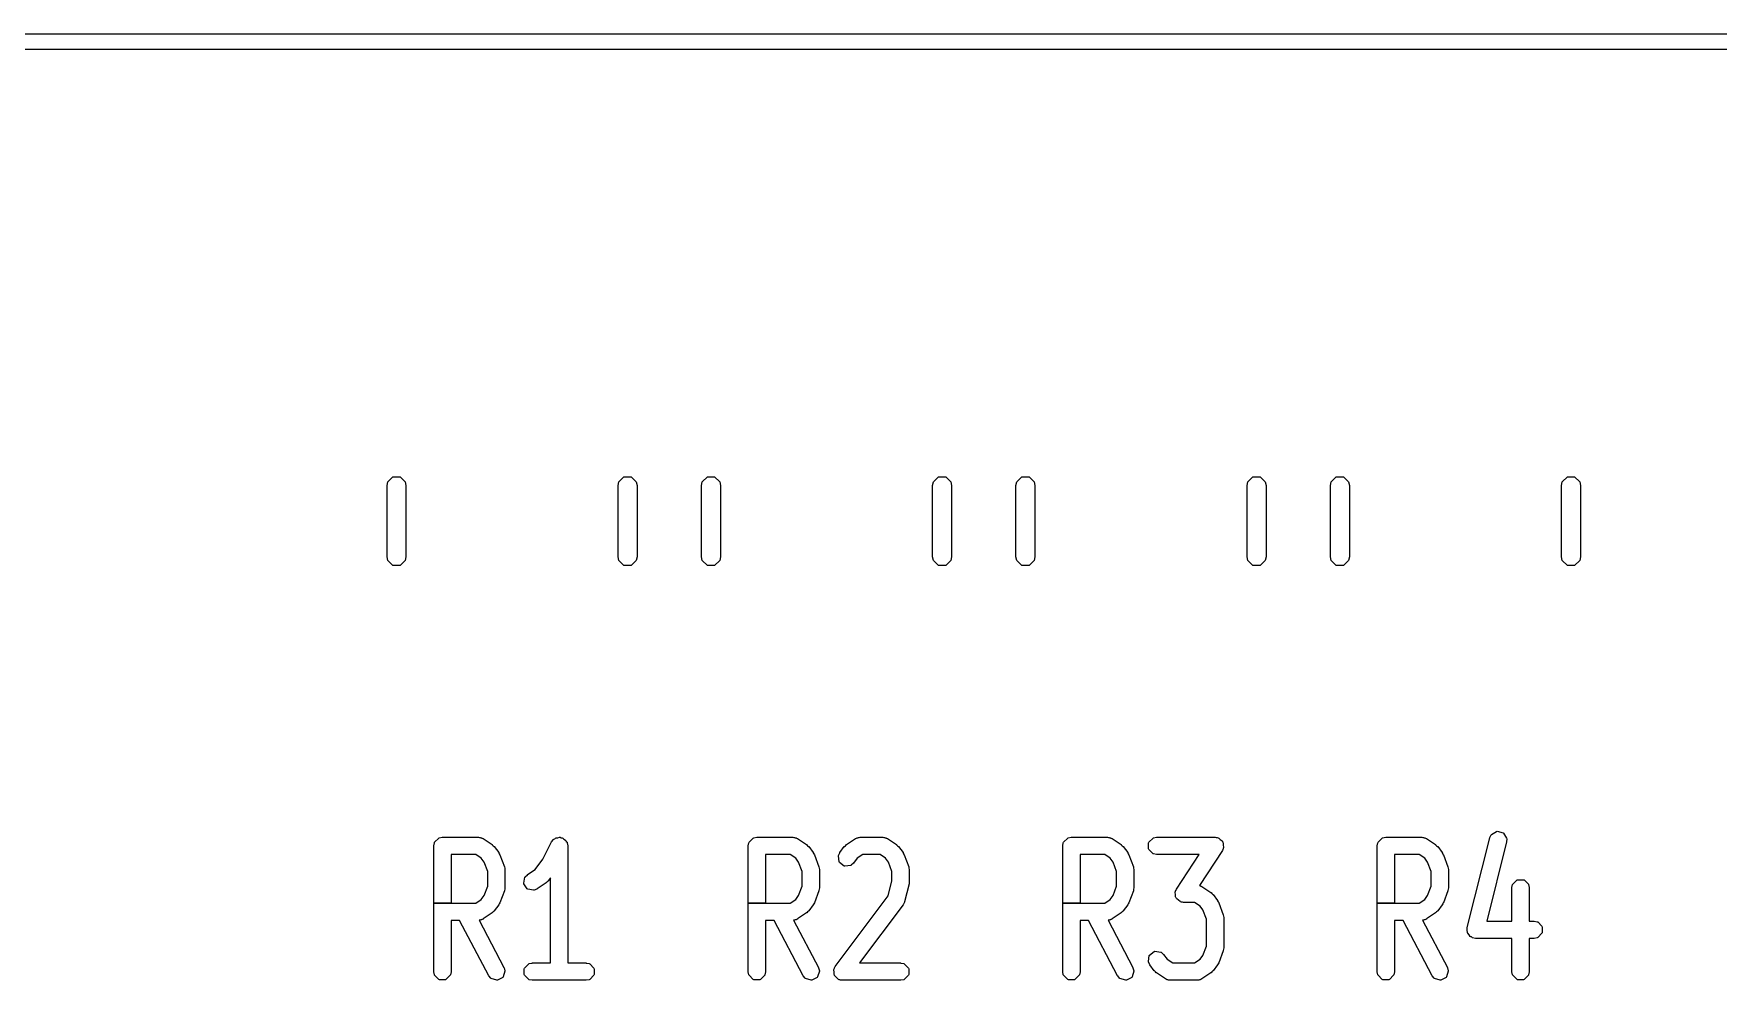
# Model space of a CAD drawing. Header units: inches. Extents: x 0 to 2.68, y 0 to 2.67.
# Drawn here: x 1.0515 to 1.4733, y 2.4343 to 2.6713 of the extents above; entities that cross this region are included whole.
import ezdxf

# ---------------------------------------------------------------- set-up
doc = ezdxf.new("R2010")
doc.units = ezdxf.units.IN
doc.header["$MEASUREMENT"] = 0
doc.layers.add('Edge.Cuts', color=254, linetype='CONTINUOUS', true_color=0xd0d2cd)

msp = doc.modelspace()

# ---------------------------------------------------------------- linework, layer by layer
at = {"layer": 'Edge.Cuts', "linetype": 'CONTINUOUS'}
for p, q in [((0, 2.67126), (2.67717, 2.67126)), ((2.6752, 2.66732), (0.00197, 2.66732)), ((1.14014, 2.55906), (1.14142, 2.56033)), ((1.14142, 2.56033), (1.14323, 2.56033)), ((1.14323, 2.56033), (1.14451, 2.55906)), ((1.19801, 2.55906), (1.19929, 2.56033)), ((1.19929, 2.56033), (1.2011, 2.56033)), ((1.2011, 2.56033), (1.20238, 2.55906)), ((1.21888, 2.55906), (1.22016, 2.56033)), ((1.22016, 2.56033), (1.22197, 2.56033)), ((1.22197, 2.56033), (1.22325, 2.55906)), ((1.27675, 2.55906), (1.27803, 2.56033)), ((1.27803, 2.56033), (1.27984, 2.56033)), ((1.27984, 2.56033), (1.28112, 2.55906)), ((1.29762, 2.55906), (1.2989, 2.56033)), ((1.2989, 2.56033), (1.30071, 2.56033)), ((1.30071, 2.56033), (1.30199, 2.55906)), ((1.35549, 2.55906), (1.35677, 2.56033)), ((1.35677, 2.56033), (1.35858, 2.56033)), ((1.35858, 2.56033), (1.35986, 2.55906)), ((1.37636, 2.55906), (1.37764, 2.56033)), ((1.37764, 2.56033), (1.37945, 2.56033)), ((1.37945, 2.56033), (1.38073, 2.55906)), ((1.43423, 2.55906), (1.43551, 2.56033)), ((1.43551, 2.56033), (1.43732, 2.56033)), ((1.43732, 2.56033), (1.4386, 2.55906)), ((1.13996, 2.55815), (1.14014, 2.55906)), ((1.13996, 2.54027), (1.13996, 2.55815)), ((1.14451, 2.55906), (1.14469, 2.55815)), ((1.14469, 2.55815), (1.14469, 2.54027)), ((1.19783, 2.55815), (1.19801, 2.55906)), ((1.19783, 2.54027), (1.19783, 2.55815)), ((1.20238, 2.55906), (1.20256, 2.55815)), ((1.20256, 2.55815), (1.20256, 2.54027)), ((1.2187, 2.55815), (1.21888, 2.55906)), ((1.2187, 2.54027), (1.2187, 2.55815)), ((1.22325, 2.55906), (1.22343, 2.55815)), ((1.22343, 2.55815), (1.22343, 2.54027)), ((1.27657, 2.55815), (1.27675, 2.55906)), ((1.27657, 2.54027), (1.27657, 2.55815)), ((1.28112, 2.55906), (1.2813, 2.55815)), ((1.2813, 2.55815), (1.2813, 2.54027)), ((1.29744, 2.55815), (1.29762, 2.55906)), ((1.29744, 2.54027), (1.29744, 2.55815)), ((1.30199, 2.55906), (1.30217, 2.55815)), ((1.30217, 2.55815), (1.30217, 2.54027)), ((1.35531, 2.55815), (1.35549, 2.55906)), ((1.35531, 2.54027), (1.35531, 2.55815)), ((1.35986, 2.55906), (1.36004, 2.55815)), ((1.36004, 2.55815), (1.36004, 2.54027)), ((1.37618, 2.55815), (1.37636, 2.55906)), ((1.37618, 2.54027), (1.37618, 2.55815)), ((1.38073, 2.55906), (1.38091, 2.55815)), ((1.38091, 2.55815), (1.38091, 2.54027)), ((1.43406, 2.55815), (1.43423, 2.55906)), ((1.43406, 2.54027), (1.43406, 2.55815)), ((1.4386, 2.55906), (1.43878, 2.55815)), ((1.43878, 2.55815), (1.43878, 2.54027)), ((1.14014, 2.53937), (1.13996, 2.54027)), ((1.14142, 2.53809), (1.14014, 2.53937)), ((1.14451, 2.53937), (1.14323, 2.53809)), ((1.14469, 2.54027), (1.14451, 2.53937)), ((1.19801, 2.53937), (1.19783, 2.54027)), ((1.19929, 2.53809), (1.19801, 2.53937)), ((1.20238, 2.53937), (1.2011, 2.53809)), ((1.20256, 2.54027), (1.20238, 2.53937)), ((1.21888, 2.53937), (1.2187, 2.54027)), ((1.22016, 2.53809), (1.21888, 2.53937)), ((1.22325, 2.53937), (1.22197, 2.53809)), ((1.22343, 2.54027), (1.22325, 2.53937)), ((1.27675, 2.53937), (1.27657, 2.54027)), ((1.27803, 2.53809), (1.27675, 2.53937)), ((1.28112, 2.53937), (1.27984, 2.53809)), ((1.2813, 2.54027), (1.28112, 2.53937)), ((1.29762, 2.53937), (1.29744, 2.54027)), ((1.2989, 2.53809), (1.29762, 2.53937)), ((1.30199, 2.53937), (1.30071, 2.53809)), ((1.30217, 2.54027), (1.30199, 2.53937)), ((1.35549, 2.53937), (1.35531, 2.54027)), ((1.35677, 2.53809), (1.35549, 2.53937)), ((1.35986, 2.53937), (1.35858, 2.53809)), ((1.36004, 2.54027), (1.35986, 2.53937)), ((1.37636, 2.53937), (1.37618, 2.54027)), ((1.37764, 2.53809), (1.37636, 2.53937)), ((1.38073, 2.53937), (1.37945, 2.53809)), ((1.38091, 2.54027), (1.38073, 2.53937)), ((1.43423, 2.53937), (1.43406, 2.54027)), ((1.43551, 2.53809), (1.43423, 2.53937)), ((1.4386, 2.53937), (1.43732, 2.53809)), ((1.43878, 2.54027), (1.4386, 2.53937)), ((1.14323, 2.53809), (1.14142, 2.53809)), ((1.2011, 2.53809), (1.19929, 2.53809)), ((1.22197, 2.53809), (1.22016, 2.53809)), ((1.27984, 2.53809), (1.27803, 2.53809)), ((1.30071, 2.53809), (1.2989, 2.53809)), ((1.35858, 2.53809), (1.35677, 2.53809)), ((1.37945, 2.53809), (1.37764, 2.53809)), ((1.43732, 2.53809), (1.43551, 2.53809)), ((1.15166, 2.46796), (1.15181, 2.46871)), ((1.15166, 2.46792), (1.15166, 2.46796)), ((1.15166, 2.45358), (1.15166, 2.46792)), ((1.15181, 2.46871), (1.15187, 2.46881)), ((1.15187, 2.46881), (1.15293, 2.46988)), ((1.15293, 2.46988), (1.15303, 2.46993)), ((1.15303, 2.46993), (1.15379, 2.47008)), ((1.15379, 2.47008), (1.15382, 2.47008)), ((1.15382, 2.47008), (1.16282, 2.47008)), ((1.16282, 2.47008), (1.16286, 2.47008)), ((1.16286, 2.47008), (1.16311, 2.47003)), ((1.16311, 2.47003), (1.16317, 2.47004)), ((1.16317, 2.47004), (1.16328, 2.47003)), ((1.16328, 2.47003), (1.16344, 2.46996)), ((1.16344, 2.46996), (1.16362, 2.46993)), ((1.16362, 2.46993), (1.16372, 2.46988)), ((1.16372, 2.46988), (1.16376, 2.46983)), ((1.16376, 2.46983), (1.16399, 2.46974)), ((1.16399, 2.46974), (1.16402, 2.46972)), ((1.16402, 2.46972), (1.16627, 2.46822)), ((1.16627, 2.46822), (1.1663, 2.46819)), ((1.1663, 2.46819), (1.16654, 2.46796)), ((1.16654, 2.46796), (1.16678, 2.46775)), ((1.16678, 2.46775), (1.16681, 2.46772)), ((1.16681, 2.46772), (1.16793, 2.46622)), ((1.17897, 2.46456), (1.18113, 2.46889)), ((1.18113, 2.46889), (1.18115, 2.46892)), ((1.18115, 2.46892), (1.18163, 2.46953)), ((1.18163, 2.46953), (1.18172, 2.46959)), ((1.18172, 2.46959), (1.18198, 2.46968)), ((1.18198, 2.46968), (1.18218, 2.46988)), ((1.18218, 2.46988), (1.18232, 2.46993)), ((1.18232, 2.46993), (1.18274, 2.46993)), ((1.18274, 2.46993), (1.18315, 2.47007)), ((1.18315, 2.47007), (1.1833, 2.47006)), ((1.1833, 2.47006), (1.18355, 2.46993)), ((1.18355, 2.46993), (1.18382, 2.46993)), ((1.18382, 2.46993), (1.18396, 2.46988)), ((1.18396, 2.46988), (1.18426, 2.46957)), ((1.18426, 2.46957), (1.18465, 2.46938)), ((1.18465, 2.46938), (1.18474, 2.46927)), ((1.18474, 2.46927), (1.18483, 2.46901)), ((1.18483, 2.46901), (1.18503, 2.46881)), ((1.18503, 2.46881), (1.18508, 2.46871)), ((1.18508, 2.46871), (1.18523, 2.46796)), ((1.18523, 2.46796), (1.18524, 2.46792)), ((1.18524, 2.46792), (1.18524, 2.43859)), ((1.2304, 2.46796), (1.23055, 2.46871)), ((1.2304, 2.46792), (1.2304, 2.46796)), ((1.2304, 2.45358), (1.2304, 2.46792)), ((1.23055, 2.46871), (1.23061, 2.46881)), ((1.23061, 2.46881), (1.23167, 2.46988)), ((1.23167, 2.46988), (1.23177, 2.46993)), ((1.23177, 2.46993), (1.23253, 2.47008)), ((1.23253, 2.47008), (1.23256, 2.47008)), ((1.23256, 2.47008), (1.24156, 2.47008)), ((1.24156, 2.47008), (1.2416, 2.47008)), ((1.2416, 2.47008), (1.24185, 2.47003)), ((1.24185, 2.47003), (1.24191, 2.47004)), ((1.24191, 2.47004), (1.24202, 2.47003)), ((1.24202, 2.47003), (1.24218, 2.46996)), ((1.24218, 2.46996), (1.24236, 2.46993)), ((1.24236, 2.46993), (1.24246, 2.46988)), ((1.24246, 2.46988), (1.2425, 2.46983)), ((1.2425, 2.46983), (1.24273, 2.46974)), ((1.24273, 2.46974), (1.24276, 2.46972)), ((1.24276, 2.46972), (1.24501, 2.46822)), ((1.24501, 2.46822), (1.24504, 2.46819)), ((1.24504, 2.46819), (1.24528, 2.46796)), ((1.24528, 2.46796), (1.24552, 2.46775)), ((1.24552, 2.46775), (1.24555, 2.46772)), ((1.24555, 2.46772), (1.24667, 2.46622)), ((1.25333, 2.46622), (1.25445, 2.46772)), ((1.25445, 2.46772), (1.25448, 2.46775)), ((1.25448, 2.46775), (1.25472, 2.46796)), ((1.25472, 2.46796), (1.25496, 2.46819)), ((1.25496, 2.46819), (1.25499, 2.46822)), ((1.25499, 2.46822), (1.25724, 2.46972)), ((1.25724, 2.46972), (1.25727, 2.46974)), ((1.25727, 2.46974), (1.2575, 2.46983)), ((1.2575, 2.46983), (1.25754, 2.46988)), ((1.25754, 2.46988), (1.25764, 2.46993)), ((1.25764, 2.46993), (1.25782, 2.46996)), ((1.25782, 2.46996), (1.25798, 2.47003)), ((1.25798, 2.47003), (1.25809, 2.47004)), ((1.25809, 2.47004), (1.25815, 2.47003)), ((1.25815, 2.47003), (1.2584, 2.47008)), ((1.2584, 2.47008), (1.25844, 2.47008)), ((1.25844, 2.47008), (1.26406, 2.47008)), ((1.26406, 2.47008), (1.2641, 2.47008)), ((1.2641, 2.47008), (1.26435, 2.47003)), ((1.26435, 2.47003), (1.2644, 2.47004)), ((1.2644, 2.47004), (1.26452, 2.47003)), ((1.26452, 2.47003), (1.26468, 2.46996)), ((1.26468, 2.46996), (1.26485, 2.46993)), ((1.26485, 2.46993), (1.26495, 2.46988)), ((1.26495, 2.46988), (1.265, 2.46983)), ((1.265, 2.46983), (1.26523, 2.46974)), ((1.26523, 2.46974), (1.26526, 2.46972)), ((1.26526, 2.46972), (1.26751, 2.46822)), ((1.26751, 2.46822), (1.26754, 2.46819)), ((1.26754, 2.46819), (1.26777, 2.46796)), ((1.26777, 2.46796), (1.26802, 2.46775)), ((1.26802, 2.46775), (1.26804, 2.46772)), ((1.26804, 2.46772), (1.26917, 2.46622)), ((1.30914, 2.46796), (1.30929, 2.46871)), ((1.30914, 2.46792), (1.30914, 2.46796)), ((1.30914, 2.45358), (1.30914, 2.46792)), ((1.30929, 2.46871), (1.30935, 2.46881)), ((1.30935, 2.46881), (1.31041, 2.46988)), ((1.31041, 2.46988), (1.31051, 2.46993)), ((1.31051, 2.46993), (1.31127, 2.47008)), ((1.31127, 2.47008), (1.3113, 2.47008)), ((1.3113, 2.47008), (1.3203, 2.47008)), ((1.3203, 2.47008), (1.32034, 2.47008)), ((1.32034, 2.47008), (1.32059, 2.47003)), ((1.32059, 2.47003), (1.32065, 2.47004)), ((1.32065, 2.47004), (1.32076, 2.47003)), ((1.32076, 2.47003), (1.32092, 2.46996)), ((1.32092, 2.46996), (1.3211, 2.46993)), ((1.3211, 2.46993), (1.3212, 2.46988)), ((1.3212, 2.46988), (1.32124, 2.46983)), ((1.32124, 2.46983), (1.32147, 2.46974)), ((1.32147, 2.46974), (1.3215, 2.46972)), ((1.3215, 2.46972), (1.32375, 2.46822)), ((1.32375, 2.46822), (1.32378, 2.46819)), ((1.32378, 2.46819), (1.32402, 2.46796)), ((1.32402, 2.46796), (1.32426, 2.46775)), ((1.32426, 2.46775), (1.32429, 2.46772)), ((1.32429, 2.46772), (1.32541, 2.46622)), ((1.33066, 2.46867), (1.33072, 2.46881)), ((1.33066, 2.46716), (1.33066, 2.46867)), ((1.33072, 2.46881), (1.33178, 2.46988)), ((1.33178, 2.46988), (1.33189, 2.46993)), ((1.33189, 2.46993), (1.33264, 2.47008)), ((1.33264, 2.47008), (1.33268, 2.47008)), ((1.33268, 2.47008), (1.3473, 2.47008)), ((1.3473, 2.47008), (1.34734, 2.47008)), ((1.34734, 2.47008), (1.34757, 2.47003)), ((1.34757, 2.47003), (1.34763, 2.47004)), ((1.34763, 2.47004), (1.34778, 2.47002)), ((1.34778, 2.47002), (1.34783, 2.46998)), ((1.34783, 2.46998), (1.34809, 2.46993)), ((1.34809, 2.46993), (1.34819, 2.46988)), ((1.34819, 2.46988), (1.34858, 2.46949)), ((1.34858, 2.46949), (1.34904, 2.46919)), ((1.34904, 2.46919), (1.34912, 2.46906)), ((1.34912, 2.46906), (1.34915, 2.46892)), ((1.34915, 2.46892), (1.34926, 2.46881)), ((1.34926, 2.46881), (1.34932, 2.46867)), ((1.34932, 2.46867), (1.34932, 2.46812)), ((1.34932, 2.46812), (1.34943, 2.46759)), ((1.34943, 2.46759), (1.34942, 2.46748)), ((1.38788, 2.46796), (1.38803, 2.46871)), ((1.38788, 2.46792), (1.38788, 2.46796)), ((1.38788, 2.45358), (1.38788, 2.46792)), ((1.38803, 2.46871), (1.38809, 2.46881)), ((1.38809, 2.46881), (1.38915, 2.46988)), ((1.38915, 2.46988), (1.38925, 2.46993)), ((1.38925, 2.46993), (1.39001, 2.47008)), ((1.39001, 2.47008), (1.39004, 2.47008)), ((1.39004, 2.47008), (1.39904, 2.47008)), ((1.39904, 2.47008), (1.39908, 2.47008)), ((1.39908, 2.47008), (1.39933, 2.47003)), ((1.39933, 2.47003), (1.39939, 2.47004)), ((1.39939, 2.47004), (1.3995, 2.47003)), ((1.3995, 2.47003), (1.39966, 2.46996)), ((1.39966, 2.46996), (1.39984, 2.46993)), ((1.39984, 2.46993), (1.39994, 2.46988)), ((1.39994, 2.46988), (1.39998, 2.46983)), ((1.39998, 2.46983), (1.40021, 2.46974)), ((1.40021, 2.46974), (1.40024, 2.46972)), ((1.40024, 2.46972), (1.40249, 2.46822)), ((1.40249, 2.46822), (1.40252, 2.46819)), ((1.40252, 2.46819), (1.40276, 2.46796)), ((1.40276, 2.46796), (1.403, 2.46775)), ((1.403, 2.46775), (1.40303, 2.46772)), ((1.40303, 2.46772), (1.40415, 2.46622)), ((1.41044, 2.44745), (1.41607, 2.46994)), ((1.42027, 2.46889), (1.41532, 2.44909)), ((1.41607, 2.46994), (1.41608, 2.46998)), ((1.41608, 2.46998), (1.41641, 2.47067)), ((1.41641, 2.47067), (1.41648, 2.47076)), ((1.41648, 2.47076), (1.41778, 2.47153)), ((1.41778, 2.47153), (1.41792, 2.47156)), ((1.41792, 2.47156), (1.41939, 2.47119)), ((1.41939, 2.47119), (1.41951, 2.4711)), ((1.41951, 2.4711), (1.41951, 2.4711)), ((1.41951, 2.4711), (1.42028, 2.46981)), ((1.42031, 2.4697), (1.42027, 2.46893)), ((1.42027, 2.46893), (1.42027, 2.46889)), ((1.42028, 2.46981), (1.42031, 2.4697)), ((1.16217, 2.46575), (1.15599, 2.46575)), ((1.15599, 2.46575), (1.15599, 2.45358)), ((1.16356, 2.46482), (1.16217, 2.46575)), ((1.16428, 2.46387), (1.16356, 2.46482)), ((1.16516, 2.46153), (1.16428, 2.46387)), ((1.16793, 2.46622), (1.16795, 2.46618)), ((1.16795, 2.46618), (1.16807, 2.46594)), ((1.16807, 2.46594), (1.16821, 2.46571)), ((1.16821, 2.46571), (1.16823, 2.46568)), ((1.16823, 2.46568), (1.16935, 2.46268)), ((1.17706, 2.46201), (1.17897, 2.46456)), ((1.24091, 2.46575), (1.23473, 2.46575)), ((1.23473, 2.46575), (1.23473, 2.45358)), ((1.2423, 2.46482), (1.24091, 2.46575)), ((1.24302, 2.46387), (1.2423, 2.46482)), ((1.2439, 2.46153), (1.24302, 2.46387)), ((1.24667, 2.46622), (1.24669, 2.46618)), ((1.24669, 2.46618), (1.24681, 2.46594)), ((1.24681, 2.46594), (1.24695, 2.46571)), ((1.24695, 2.46571), (1.24697, 2.46568)), ((1.24697, 2.46568), (1.24809, 2.46268)), ((1.25296, 2.46538), (1.25298, 2.46549)), ((1.25317, 2.46389), (1.25296, 2.46538)), ((1.25298, 2.46549), (1.25331, 2.46618)), ((1.25325, 2.46376), (1.25317, 2.46389)), ((1.25446, 2.46285), (1.25325, 2.46376)), ((1.25331, 2.46618), (1.25333, 2.46622)), ((1.25677, 2.46359), (1.2562, 2.46308)), ((1.25679, 2.46362), (1.25677, 2.46359)), ((1.2577, 2.46482), (1.25679, 2.46362)), ((1.25909, 2.46575), (1.2577, 2.46482)), ((1.26341, 2.46575), (1.25909, 2.46575)), ((1.2648, 2.46482), (1.26341, 2.46575)), ((1.26552, 2.46387), (1.2648, 2.46482)), ((1.26639, 2.46153), (1.26552, 2.46387)), ((1.26917, 2.46622), (1.26919, 2.46618)), ((1.26919, 2.46618), (1.2693, 2.46594)), ((1.2693, 2.46594), (1.26945, 2.46571)), ((1.26945, 2.46571), (1.26946, 2.46568)), ((1.26946, 2.46568), (1.27059, 2.46268)), ((1.31965, 2.46575), (1.31347, 2.46575)), ((1.31347, 2.46575), (1.31347, 2.45358)), ((1.32104, 2.46482), (1.31965, 2.46575)), ((1.32176, 2.46387), (1.32104, 2.46482)), ((1.32264, 2.46153), (1.32176, 2.46387)), ((1.32541, 2.46622), (1.32543, 2.46618)), ((1.32543, 2.46618), (1.32555, 2.46594)), ((1.32555, 2.46594), (1.32569, 2.46571)), ((1.32569, 2.46571), (1.32571, 2.46568)), ((1.32571, 2.46568), (1.32683, 2.46268)), ((1.33072, 2.46702), (1.33066, 2.46716)), ((1.33178, 2.46596), (1.33072, 2.46702)), ((1.33189, 2.46591), (1.33178, 2.46596)), ((1.33264, 2.46576), (1.33189, 2.46591)), ((1.33268, 2.46575), (1.33264, 2.46576)), ((1.34329, 2.46575), (1.33268, 2.46575)), ((1.33762, 2.45711), (1.34329, 2.46575)), ((1.34911, 2.46673), (1.34337, 2.45798)), ((1.34913, 2.46676), (1.34911, 2.46673)), ((1.34922, 2.46698), (1.34913, 2.46676)), ((1.34926, 2.46702), (1.34922, 2.46698)), ((1.34932, 2.46716), (1.34926, 2.46702)), ((1.34926, 2.46702), (1.34926, 2.46702)), ((1.34942, 2.46748), (1.34932, 2.46723)), ((1.34932, 2.46723), (1.34932, 2.46716)), ((1.39839, 2.46575), (1.39221, 2.46575)), ((1.39221, 2.46575), (1.39221, 2.45358)), ((1.39978, 2.46482), (1.39839, 2.46575)), ((1.4005, 2.46387), (1.39978, 2.46482)), ((1.40138, 2.46153), (1.4005, 2.46387)), ((1.40415, 2.46622), (1.40417, 2.46618)), ((1.40417, 2.46618), (1.40429, 2.46594)), ((1.40429, 2.46594), (1.40443, 2.46571)), ((1.40443, 2.46571), (1.40445, 2.46568)), ((1.40445, 2.46568), (1.40557, 2.46268)), ((1.16516, 2.45781), (1.16516, 2.46153)), ((1.16935, 2.46268), (1.16936, 2.46264)), ((1.16936, 2.46264), (1.16942, 2.4623)), ((1.16942, 2.4623), (1.16948, 2.46196)), ((1.16948, 2.46196), (1.16949, 2.46192)), ((1.16949, 2.46192), (1.16949, 2.45742)), ((1.1742, 2.45858), (1.17449, 2.46005)), ((1.17449, 2.46005), (1.17455, 2.46015)), ((1.17455, 2.46015), (1.17509, 2.4607)), ((1.17509, 2.4607), (1.17512, 2.46072)), ((1.17512, 2.46072), (1.17706, 2.46201)), ((1.18028, 2.45909), (1.18003, 2.45887)), ((1.1803, 2.45912), (1.18028, 2.45909)), ((1.18091, 2.45992), (1.1803, 2.45912)), ((1.18091, 2.43859), (1.18091, 2.45992)), ((1.2439, 2.45781), (1.2439, 2.46153)), ((1.24809, 2.46268), (1.2481, 2.46264)), ((1.2481, 2.46264), (1.24816, 2.4623)), ((1.24816, 2.4623), (1.24822, 2.46196)), ((1.24822, 2.46196), (1.24823, 2.46192)), ((1.24823, 2.46192), (1.24823, 2.45742)), ((1.2546, 2.46282), (1.25446, 2.46285)), ((1.25609, 2.46303), (1.2546, 2.46282)), ((1.2562, 2.46308), (1.25609, 2.46303)), ((1.26544, 2.45537), (1.26639, 2.45919)), ((1.26639, 2.45919), (1.26639, 2.46153)), ((1.27059, 2.46268), (1.2706, 2.46264)), ((1.2706, 2.46264), (1.27065, 2.4623)), ((1.27065, 2.4623), (1.27072, 2.46196)), ((1.27072, 2.46196), (1.27073, 2.46192)), ((1.27073, 2.46192), (1.27073, 2.45892)), ((1.32264, 2.45781), (1.32264, 2.46153)), ((1.32683, 2.46268), (1.32684, 2.46264)), ((1.32684, 2.46264), (1.3269, 2.4623)), ((1.3269, 2.4623), (1.32696, 2.46196)), ((1.32696, 2.46196), (1.32697, 2.46192)), ((1.32697, 2.46192), (1.32697, 2.45742)), ((1.40138, 2.45781), (1.40138, 2.46153)), ((1.40557, 2.46268), (1.40558, 2.46264)), ((1.40558, 2.46264), (1.40564, 2.4623)), ((1.40564, 2.4623), (1.4057, 2.46196)), ((1.4057, 2.46196), (1.40571, 2.46192)), ((1.40571, 2.46192), (1.40571, 2.45742)), ((1.42183, 2.45831), (1.4229, 2.45938)), ((1.4229, 2.45938), (1.42304, 2.45943)), ((1.42304, 2.45943), (1.42454, 2.45943)), ((1.42454, 2.45943), (1.42468, 2.45938)), ((1.42468, 2.45938), (1.42575, 2.45831)), ((1.16356, 2.45452), (1.16428, 2.45547)), ((1.16428, 2.45547), (1.16516, 2.45781)), ((1.16935, 2.45666), (1.16823, 2.45366)), ((1.16936, 2.4567), (1.16935, 2.45666)), ((1.16942, 2.45704), (1.16936, 2.4567)), ((1.16948, 2.45738), (1.16942, 2.45704)), ((1.16949, 2.45742), (1.16948, 2.45738)), ((1.17423, 2.45843), (1.1742, 2.45858)), ((1.17506, 2.45717), (1.17423, 2.45843)), ((1.17519, 2.45709), (1.17506, 2.45717)), ((1.17506, 2.45717), (1.17506, 2.45717)), ((1.17667, 2.45679), (1.17519, 2.45709)), ((1.17678, 2.45681), (1.17667, 2.45679)), ((1.17749, 2.4571), (1.17678, 2.45681)), ((1.17752, 2.45712), (1.17749, 2.4571)), ((1.17977, 2.45862), (1.17752, 2.45712)), ((1.1798, 2.45864), (1.17977, 2.45862)), ((1.18003, 2.45887), (1.1798, 2.45864)), ((1.2423, 2.45452), (1.24302, 2.45547)), ((1.24302, 2.45547), (1.2439, 2.45781)), ((1.24809, 2.45666), (1.24697, 2.45366)), ((1.2481, 2.4567), (1.24809, 2.45666)), ((1.24816, 2.45704), (1.2481, 2.4567)), ((1.24822, 2.45738), (1.24816, 2.45704)), ((1.24823, 2.45742), (1.24822, 2.45738)), ((1.2522, 2.43772), (1.26544, 2.45537)), ((1.27066, 2.45839), (1.26954, 2.45389)), ((1.27067, 2.45843), (1.27066, 2.45839)), ((1.27068, 2.45866), (1.27067, 2.45843)), ((1.27072, 2.45888), (1.27068, 2.45866)), ((1.27073, 2.45892), (1.27072, 2.45888)), ((1.32104, 2.45452), (1.32176, 2.45547)), ((1.32176, 2.45547), (1.32264, 2.45781)), ((1.32683, 2.45666), (1.32571, 2.45366)), ((1.32684, 2.4567), (1.32683, 2.45666)), ((1.3269, 2.45704), (1.32684, 2.4567)), ((1.32696, 2.45738), (1.3269, 2.45704)), ((1.32697, 2.45742), (1.32696, 2.45738)), ((1.3373, 2.45625), (1.33731, 2.45636)), ((1.33741, 2.45571), (1.3373, 2.45625)), ((1.33731, 2.45636), (1.33741, 2.45661)), ((1.33741, 2.45667), (1.33747, 2.45681)), ((1.33741, 2.45661), (1.33741, 2.45667)), ((1.33741, 2.45517), (1.33741, 2.45571)), ((1.33747, 2.45503), (1.33741, 2.45517)), ((1.33747, 2.45681), (1.33751, 2.45685)), ((1.33758, 2.45492), (1.33747, 2.45503)), ((1.33751, 2.45685), (1.3376, 2.45707)), ((1.33761, 2.45477), (1.33758, 2.45492)), ((1.3376, 2.45707), (1.33762, 2.45711)), ((1.34337, 2.45798), (1.34342, 2.45797)), ((1.34342, 2.45797), (1.34359, 2.45793)), ((1.34359, 2.45793), (1.34369, 2.45788)), ((1.34369, 2.45788), (1.34374, 2.45783)), ((1.34374, 2.45783), (1.34397, 2.45774)), ((1.34397, 2.45774), (1.344, 2.45772)), ((1.344, 2.45772), (1.34625, 2.45622)), ((1.34625, 2.45622), (1.34628, 2.4562)), ((1.34628, 2.4562), (1.34651, 2.45597)), ((1.34651, 2.45597), (1.34676, 2.45575)), ((1.34676, 2.45575), (1.34678, 2.45572)), ((1.34678, 2.45572), (1.34791, 2.45422)), ((1.39978, 2.45452), (1.4005, 2.45547)), ((1.4005, 2.45547), (1.40138, 2.45781)), ((1.40557, 2.45666), (1.40445, 2.45366)), ((1.40558, 2.4567), (1.40557, 2.45666)), ((1.40564, 2.45704), (1.40558, 2.4567)), ((1.4057, 2.45738), (1.40564, 2.45704)), ((1.40571, 2.45742), (1.4057, 2.45738)), ((1.42163, 2.45746), (1.42178, 2.45821)), ((1.42163, 2.45742), (1.42163, 2.45746)), ((1.42163, 2.44909), (1.42163, 2.45742)), ((1.42178, 2.45821), (1.42183, 2.45831)), ((1.42575, 2.45831), (1.4258, 2.45821)), ((1.4258, 2.45821), (1.42595, 2.45746)), ((1.42595, 2.45746), (1.42596, 2.45742)), ((1.42596, 2.45742), (1.42596, 2.44909)), ((1.15166, 2.43642), (1.15166, 2.45358)), ((1.15166, 2.45358), (1.15599, 2.45358)), ((1.15599, 2.45358), (1.15166, 2.45358)), ((1.15599, 2.45358), (1.16217, 2.45358)), ((1.16217, 2.45358), (1.16356, 2.45452)), ((1.16627, 2.45112), (1.16402, 2.44962)), ((1.1663, 2.45114), (1.16627, 2.45112)), ((1.16654, 2.45137), (1.1663, 2.45114)), ((1.16678, 2.45159), (1.16654, 2.45137)), ((1.16681, 2.45162), (1.16678, 2.45159)), ((1.16793, 2.45312), (1.16681, 2.45162)), ((1.16795, 2.45315), (1.16793, 2.45312)), ((1.16807, 2.4534), (1.16795, 2.45315)), ((1.16821, 2.45362), (1.16807, 2.4534)), ((1.16823, 2.45366), (1.16821, 2.45362)), ((1.2304, 2.43642), (1.2304, 2.45358)), ((1.2304, 2.45358), (1.23473, 2.45358)), ((1.23473, 2.45358), (1.2304, 2.45358)), ((1.23473, 2.45358), (1.24091, 2.45358)), ((1.24091, 2.45358), (1.2423, 2.45452)), ((1.24501, 2.45112), (1.24276, 2.44962)), ((1.24504, 2.45114), (1.24501, 2.45112)), ((1.24528, 2.45137), (1.24504, 2.45114)), ((1.24552, 2.45159), (1.24528, 2.45137)), ((1.24555, 2.45162), (1.24552, 2.45159)), ((1.24667, 2.45312), (1.24555, 2.45162)), ((1.24669, 2.45315), (1.24667, 2.45312)), ((1.24681, 2.4534), (1.24669, 2.45315)), ((1.24695, 2.45362), (1.24681, 2.4534)), ((1.24697, 2.45366), (1.24695, 2.45362)), ((1.26917, 2.45312), (1.25827, 2.43859)), ((1.26919, 2.45315), (1.26917, 2.45312)), ((1.26936, 2.4535), (1.26919, 2.45316)), ((1.26919, 2.45316), (1.26919, 2.45316)), ((1.26919, 2.45316), (1.26919, 2.45315)), ((1.26952, 2.45385), (1.26936, 2.4535)), ((1.26936, 2.4535), (1.26936, 2.4535)), ((1.26954, 2.45389), (1.26952, 2.45386)), ((1.26952, 2.45386), (1.26952, 2.45385)), ((1.26952, 2.45385), (1.26952, 2.45385)), ((1.30914, 2.43642), (1.30914, 2.45358)), ((1.30914, 2.45358), (1.31347, 2.45358)), ((1.31347, 2.45358), (1.30914, 2.45358)), ((1.31347, 2.45358), (1.31965, 2.45358)), ((1.31965, 2.45358), (1.32104, 2.45452)), ((1.32375, 2.45112), (1.3215, 2.44962)), ((1.32378, 2.45114), (1.32375, 2.45112)), ((1.32402, 2.45137), (1.32378, 2.45114)), ((1.32426, 2.45159), (1.32402, 2.45137)), ((1.32429, 2.45162), (1.32426, 2.45159)), ((1.32541, 2.45312), (1.32429, 2.45162)), ((1.32543, 2.45315), (1.32541, 2.45312)), ((1.32555, 2.4534), (1.32543, 2.45315)), ((1.32569, 2.45362), (1.32555, 2.4534)), ((1.32571, 2.45366), (1.32569, 2.45362)), ((1.33769, 2.45465), (1.33761, 2.45477)), ((1.33815, 2.45435), (1.33769, 2.45465)), ((1.33853, 2.45396), (1.33815, 2.45435)), ((1.33863, 2.45391), (1.33853, 2.45396)), ((1.3389, 2.45385), (1.33863, 2.45391)), ((1.33895, 2.45382), (1.3389, 2.45385)), ((1.3391, 2.45379), (1.33895, 2.45382)), ((1.33895, 2.45382), (1.33895, 2.45382)), ((1.33915, 2.4538), (1.3391, 2.45379)), ((1.33939, 2.45376), (1.33915, 2.4538)), ((1.33943, 2.45375), (1.33939, 2.45376)), ((1.34215, 2.45375), (1.33943, 2.45375)), ((1.34354, 2.45282), (1.34215, 2.45375)), ((1.34426, 2.45187), (1.34354, 2.45282)), ((1.34513, 2.44953), (1.34426, 2.45187)), ((1.34791, 2.45422), (1.34793, 2.45419)), ((1.34793, 2.45419), (1.34804, 2.45394)), ((1.34804, 2.45394), (1.34819, 2.45371)), ((1.34819, 2.45371), (1.3482, 2.45368)), ((1.3482, 2.45368), (1.34933, 2.45068)), ((1.34933, 2.45068), (1.34934, 2.45064)), ((1.38788, 2.43642), (1.38788, 2.45358)), ((1.38788, 2.45358), (1.39221, 2.45358)), ((1.39221, 2.45358), (1.38788, 2.45358)), ((1.39221, 2.45358), (1.39839, 2.45358)), ((1.39839, 2.45358), (1.39978, 2.45452)), ((1.40249, 2.45112), (1.40024, 2.44962)), ((1.40252, 2.45114), (1.40249, 2.45112)), ((1.40276, 2.45137), (1.40252, 2.45114)), ((1.403, 2.45159), (1.40276, 2.45137)), ((1.40303, 2.45162), (1.403, 2.45159)), ((1.40415, 2.45312), (1.40303, 2.45162)), ((1.40417, 2.45315), (1.40415, 2.45312)), ((1.40429, 2.4534), (1.40417, 2.45315)), ((1.40443, 2.45362), (1.40429, 2.4534)), ((1.40445, 2.45366), (1.40443, 2.45362)), ((1.15814, 2.44925), (1.15599, 2.44925)), ((1.15599, 2.44925), (1.15599, 2.43642)), ((1.16541, 2.43541), (1.15814, 2.44925)), ((1.16311, 2.44931), (1.16301, 2.44929)), ((1.16301, 2.44929), (1.16924, 2.43743)), ((1.16317, 2.4493), (1.16311, 2.44931)), ((1.16328, 2.44931), (1.16317, 2.4493)), ((1.16344, 2.44937), (1.16328, 2.44931)), ((1.16362, 2.44941), (1.16344, 2.44937)), ((1.16372, 2.44946), (1.16362, 2.44941)), ((1.16376, 2.4495), (1.16372, 2.44946)), ((1.16399, 2.4496), (1.16376, 2.4495)), ((1.16402, 2.44962), (1.16399, 2.4496)), ((1.23688, 2.44925), (1.23473, 2.44925)), ((1.23473, 2.44925), (1.23473, 2.43642)), ((1.24415, 2.43541), (1.23688, 2.44925)), ((1.24185, 2.44931), (1.24175, 2.44929)), ((1.24175, 2.44929), (1.24798, 2.43743)), ((1.24191, 2.4493), (1.24185, 2.44931)), ((1.24202, 2.44931), (1.24191, 2.4493)), ((1.24218, 2.44937), (1.24202, 2.44931)), ((1.24236, 2.44941), (1.24218, 2.44937)), ((1.24246, 2.44946), (1.24236, 2.44941)), ((1.2425, 2.4495), (1.24246, 2.44946)), ((1.24273, 2.4496), (1.2425, 2.4495)), ((1.24276, 2.44962), (1.24273, 2.4496)), ((1.31562, 2.44925), (1.31347, 2.44925)), ((1.31347, 2.44925), (1.31347, 2.43642)), ((1.32289, 2.43541), (1.31562, 2.44925)), ((1.32059, 2.44931), (1.32049, 2.44929)), ((1.32049, 2.44929), (1.32672, 2.43743)), ((1.32065, 2.4493), (1.32059, 2.44931)), ((1.32076, 2.44931), (1.32065, 2.4493)), ((1.32092, 2.44937), (1.32076, 2.44931)), ((1.3211, 2.44941), (1.32092, 2.44937)), ((1.3212, 2.44946), (1.3211, 2.44941)), ((1.32124, 2.4495), (1.3212, 2.44946)), ((1.32147, 2.4496), (1.32124, 2.4495)), ((1.3215, 2.44962), (1.32147, 2.4496)), ((1.34513, 2.44281), (1.34513, 2.44953)), ((1.34934, 2.45064), (1.34939, 2.4503)), ((1.34939, 2.4503), (1.34946, 2.44996)), ((1.34946, 2.44996), (1.34947, 2.44992)), ((1.34947, 2.44992), (1.34947, 2.44242)), ((1.39436, 2.44925), (1.39221, 2.44925)), ((1.39221, 2.44925), (1.39221, 2.43642)), ((1.40163, 2.43541), (1.39436, 2.44925)), ((1.39933, 2.44931), (1.39923, 2.44929)), ((1.39923, 2.44929), (1.40546, 2.43743)), ((1.39939, 2.4493), (1.39933, 2.44931)), ((1.3995, 2.44931), (1.39939, 2.4493)), ((1.39966, 2.44937), (1.3995, 2.44931)), ((1.39984, 2.44941), (1.39966, 2.44937)), ((1.39994, 2.44946), (1.39984, 2.44941)), ((1.39998, 2.4495), (1.39994, 2.44946)), ((1.40021, 2.4496), (1.39998, 2.4495)), ((1.40024, 2.44962), (1.40021, 2.4496)), ((1.4104, 2.44664), (1.41044, 2.44741)), ((1.41043, 2.44653), (1.4104, 2.44664)), ((1.41053, 2.44636), (1.41043, 2.44653)), ((1.41044, 2.44741), (1.41044, 2.44745)), ((1.41532, 2.44909), (1.42163, 2.44909)), ((1.42596, 2.44909), (1.42717, 2.44909)), ((1.42717, 2.44909), (1.4272, 2.44908)), ((1.4272, 2.44908), (1.42796, 2.44893)), ((1.42796, 2.44893), (1.42806, 2.44888)), ((1.42806, 2.44888), (1.42912, 2.44781)), ((1.42912, 2.44781), (1.42918, 2.44767)), ((1.42918, 2.44767), (1.42918, 2.44617)), ((1.34426, 2.44047), (1.34513, 2.44281)), ((1.34946, 2.44238), (1.34939, 2.44204)), ((1.34947, 2.44242), (1.34946, 2.44238)), ((1.41053, 2.44617), (1.41053, 2.44636)), ((1.41058, 2.44603), (1.41053, 2.44617)), ((1.41094, 2.44567), (1.41058, 2.44603)), ((1.4112, 2.44524), (1.41094, 2.44567)), ((1.41132, 2.44515), (1.4112, 2.44524)), ((1.4112, 2.44524), (1.4112, 2.44524)), ((1.41151, 2.4451), (1.41132, 2.44515)), ((1.41165, 2.44496), (1.41151, 2.4451)), ((1.41175, 2.44491), (1.41165, 2.44496)), ((1.4125, 2.44476), (1.41175, 2.44491)), ((1.41254, 2.44475), (1.4125, 2.44476)), ((1.42163, 2.44475), (1.41254, 2.44475)), ((1.42163, 2.43642), (1.42163, 2.44475)), ((1.42717, 2.44475), (1.42596, 2.44475)), ((1.42596, 2.44475), (1.42596, 2.43642)), ((1.4272, 2.44476), (1.42717, 2.44475)), ((1.42796, 2.44491), (1.4272, 2.44476)), ((1.42806, 2.44496), (1.42796, 2.44491)), ((1.42912, 2.44603), (1.42806, 2.44496)), ((1.42918, 2.44617), (1.42912, 2.44603)), ((1.17436, 2.43731), (1.17543, 2.43838)), ((1.17543, 2.43838), (1.17553, 2.43843)), ((1.17553, 2.43843), (1.17628, 2.43858)), ((1.17628, 2.43858), (1.17632, 2.43859)), ((1.17632, 2.43859), (1.18091, 2.43859)), ((1.18524, 2.43859), (1.18982, 2.43859)), ((1.18982, 2.43859), (1.18986, 2.43858)), ((1.18986, 2.43858), (1.19061, 2.43843)), ((1.19061, 2.43843), (1.19071, 2.43838)), ((1.19071, 2.43838), (1.19178, 2.43731)), ((1.25827, 2.43859), (1.26856, 2.43859)), ((1.26856, 2.43859), (1.2686, 2.43858)), ((1.2686, 2.43858), (1.26935, 2.43843)), ((1.26935, 2.43843), (1.26945, 2.43838)), ((1.26945, 2.43838), (1.27052, 2.43731)), ((1.33058, 2.43896), (1.33079, 2.44045)), ((1.33059, 2.43885), (1.33058, 2.43896)), ((1.33092, 2.43815), (1.33059, 2.43885)), ((1.33079, 2.44045), (1.33087, 2.44058)), ((1.33087, 2.44058), (1.33207, 2.44149)), ((1.33094, 2.43812), (1.33092, 2.43815)), ((1.33207, 2.43662), (1.33094, 2.43812)), ((1.33207, 2.44149), (1.33222, 2.44152)), ((1.33222, 2.44152), (1.33371, 2.44131)), ((1.33371, 2.44131), (1.33381, 2.44126)), ((1.33381, 2.44126), (1.33438, 2.44075)), ((1.33438, 2.44075), (1.33441, 2.44072)), ((1.33441, 2.44072), (1.33531, 2.43952)), ((1.33531, 2.43952), (1.33671, 2.43859)), ((1.33671, 2.43859), (1.34215, 2.43859)), ((1.34215, 2.43859), (1.34354, 2.43952)), ((1.34354, 2.43952), (1.34426, 2.44047)), ((1.34791, 2.43812), (1.34678, 2.43662)), ((1.34793, 2.43815), (1.34791, 2.43812)), ((1.34804, 2.4384), (1.34793, 2.43815)), ((1.34819, 2.43863), (1.34804, 2.4384)), ((1.3482, 2.43866), (1.34819, 2.43863)), ((1.34933, 2.44166), (1.3482, 2.43866)), ((1.34934, 2.4417), (1.34933, 2.44166)), ((1.34939, 2.44204), (1.34934, 2.4417)), ((1.15166, 2.43638), (1.15166, 2.43642)), ((1.15181, 2.43563), (1.15166, 2.43638)), ((1.15187, 2.43553), (1.15181, 2.43563)), ((1.15293, 2.43446), (1.15187, 2.43553)), ((1.15307, 2.43441), (1.15293, 2.43446)), ((1.15458, 2.43441), (1.15307, 2.43441)), ((1.15472, 2.43446), (1.15458, 2.43441)), ((1.15578, 2.43553), (1.15472, 2.43446)), ((1.15584, 2.43563), (1.15578, 2.43553)), ((1.15599, 2.43638), (1.15584, 2.43563)), ((1.15599, 2.43642), (1.15599, 2.43638)), ((1.16543, 2.43538), (1.16541, 2.43541)), ((1.16591, 2.43479), (1.16543, 2.43538)), ((1.166, 2.43472), (1.16591, 2.43479)), ((1.16744, 2.43427), (1.166, 2.43472)), ((1.16759, 2.43429), (1.16744, 2.43427)), ((1.16893, 2.43499), (1.16759, 2.43429)), ((1.16902, 2.4351), (1.16893, 2.43499)), ((1.16947, 2.43654), (1.16902, 2.4351)), ((1.16924, 2.43743), (1.16925, 2.43739)), ((1.16925, 2.43739), (1.16947, 2.43666)), ((1.16947, 2.43666), (1.16947, 2.43654)), ((1.17431, 2.43717), (1.17436, 2.43731)), ((1.17431, 2.43567), (1.17431, 2.43717)), ((1.17436, 2.43553), (1.17431, 2.43567)), ((1.17543, 2.43446), (1.17436, 2.43553)), ((1.17553, 2.43441), (1.17543, 2.43446)), ((1.17628, 2.43426), (1.17553, 2.43441)), ((1.17632, 2.43426), (1.17628, 2.43426)), ((1.18982, 2.43426), (1.17632, 2.43426)), ((1.18986, 2.43426), (1.18982, 2.43426)), ((1.19061, 2.43441), (1.18986, 2.43426)), ((1.19071, 2.43446), (1.19061, 2.43441)), ((1.19178, 2.43553), (1.19071, 2.43446)), ((1.19178, 2.43731), (1.19184, 2.43717)), ((1.19184, 2.43567), (1.19178, 2.43553)), ((1.19184, 2.43717), (1.19184, 2.43567)), ((1.2304, 2.43638), (1.2304, 2.43642)), ((1.23055, 2.43563), (1.2304, 2.43638)), ((1.23061, 2.43553), (1.23055, 2.43563)), ((1.23167, 2.43446), (1.23061, 2.43553)), ((1.23181, 2.43441), (1.23167, 2.43446)), ((1.23332, 2.43441), (1.23181, 2.43441)), ((1.23346, 2.43446), (1.23332, 2.43441)), ((1.23452, 2.43553), (1.23346, 2.43446)), ((1.23458, 2.43563), (1.23452, 2.43553)), ((1.23473, 2.43638), (1.23458, 2.43563)), ((1.23473, 2.43642), (1.23473, 2.43638)), ((1.24417, 2.43538), (1.24415, 2.43541)), ((1.24465, 2.43479), (1.24417, 2.43538)), ((1.24474, 2.43472), (1.24465, 2.43479)), ((1.24618, 2.43427), (1.24474, 2.43472)), ((1.24633, 2.43429), (1.24618, 2.43427)), ((1.24767, 2.43499), (1.24633, 2.43429)), ((1.24776, 2.4351), (1.24767, 2.43499)), ((1.24821, 2.43654), (1.24776, 2.4351)), ((1.24798, 2.43743), (1.24799, 2.43739)), ((1.24799, 2.43739), (1.24821, 2.43666)), ((1.24821, 2.43666), (1.24821, 2.43654)), ((1.25184, 2.43688), (1.25185, 2.437)), ((1.25192, 2.43628), (1.25184, 2.43688)), ((1.25185, 2.437), (1.25192, 2.43714)), ((1.25192, 2.43717), (1.25198, 2.43731)), ((1.25192, 2.43714), (1.25192, 2.43717)), ((1.25192, 2.43567), (1.25192, 2.43628)), ((1.25198, 2.43553), (1.25192, 2.43567)), ((1.25198, 2.43731), (1.25203, 2.43736)), ((1.25204, 2.43547), (1.25198, 2.43553)), ((1.25203, 2.43736), (1.25218, 2.43769)), ((1.25205, 2.43539), (1.25204, 2.43547)), ((1.25213, 2.43526), (1.25205, 2.43539)), ((1.25261, 2.4349), (1.25213, 2.43526)), ((1.25218, 2.43769), (1.2522, 2.43772)), ((1.25304, 2.43446), (1.25261, 2.4349)), ((1.25315, 2.43441), (1.25304, 2.43446)), ((1.2533, 2.43438), (1.25315, 2.43441)), ((1.25333, 2.43436), (1.2533, 2.43438)), ((1.25348, 2.43432), (1.25333, 2.43436)), ((1.25355, 2.43433), (1.25348, 2.43432)), ((1.2539, 2.43426), (1.25355, 2.43433)), ((1.25394, 2.43426), (1.2539, 2.43426)), ((1.26856, 2.43426), (1.25394, 2.43426)), ((1.2686, 2.43426), (1.26856, 2.43426)), ((1.26935, 2.43441), (1.2686, 2.43426)), ((1.26945, 2.43446), (1.26935, 2.43441)), ((1.27052, 2.43553), (1.26945, 2.43446)), ((1.27052, 2.43731), (1.27058, 2.43717)), ((1.27058, 2.43567), (1.27052, 2.43553)), ((1.27058, 2.43717), (1.27058, 2.43567)), ((1.30914, 2.43638), (1.30914, 2.43642)), ((1.30929, 2.43563), (1.30914, 2.43638)), ((1.30935, 2.43553), (1.30929, 2.43563)), ((1.31041, 2.43446), (1.30935, 2.43553)), ((1.31055, 2.43441), (1.31041, 2.43446)), ((1.31206, 2.43441), (1.31055, 2.43441)), ((1.3122, 2.43446), (1.31206, 2.43441)), ((1.31326, 2.43553), (1.3122, 2.43446)), ((1.31332, 2.43563), (1.31326, 2.43553)), ((1.31347, 2.43638), (1.31332, 2.43563)), ((1.31347, 2.43642), (1.31347, 2.43638)), ((1.32291, 2.43538), (1.32289, 2.43541)), ((1.32339, 2.43479), (1.32291, 2.43538)), ((1.32348, 2.43472), (1.32339, 2.43479)), ((1.32492, 2.43427), (1.32348, 2.43472)), ((1.32507, 2.43429), (1.32492, 2.43427)), ((1.32641, 2.43499), (1.32507, 2.43429)), ((1.3265, 2.4351), (1.32641, 2.43499)), ((1.32695, 2.43654), (1.3265, 2.4351)), ((1.32672, 2.43743), (1.32673, 2.43739)), ((1.32673, 2.43739), (1.32695, 2.43666)), ((1.32695, 2.43666), (1.32695, 2.43654)), ((1.3321, 2.43659), (1.33207, 2.43662)), ((1.33234, 2.43638), (1.3321, 2.43659)), ((1.33257, 2.43614), (1.33234, 2.43638)), ((1.3326, 2.43612), (1.33257, 2.43614)), ((1.33485, 2.43462), (1.3326, 2.43612)), ((1.33488, 2.4346), (1.33485, 2.43462)), ((1.33512, 2.43451), (1.33488, 2.4346)), ((1.33516, 2.43446), (1.33512, 2.43451)), ((1.33526, 2.43441), (1.33516, 2.43446)), ((1.33543, 2.43438), (1.33526, 2.43441)), ((1.33559, 2.43431), (1.33543, 2.43438)), ((1.33571, 2.4343), (1.33559, 2.43431)), ((1.33577, 2.43431), (1.33571, 2.4343)), ((1.33601, 2.43426), (1.33577, 2.43431)), ((1.33605, 2.43426), (1.33601, 2.43426)), ((1.3428, 2.43426), (1.33605, 2.43426)), ((1.34284, 2.43426), (1.3428, 2.43426)), ((1.34309, 2.43431), (1.34284, 2.43426)), ((1.34314, 2.4343), (1.34309, 2.43431)), ((1.34326, 2.43431), (1.34314, 2.4343)), ((1.34342, 2.43438), (1.34326, 2.43431)), ((1.34359, 2.43441), (1.34342, 2.43438)), ((1.34369, 2.43446), (1.34359, 2.43441)), ((1.34374, 2.43451), (1.34369, 2.43446)), ((1.34397, 2.4346), (1.34374, 2.43451)), ((1.344, 2.43462), (1.34397, 2.4346)), ((1.34625, 2.43612), (1.344, 2.43462)), ((1.34628, 2.43614), (1.34625, 2.43612)), ((1.34651, 2.43638), (1.34628, 2.43614)), ((1.34676, 2.43659), (1.34651, 2.43638)), ((1.34678, 2.43662), (1.34676, 2.43659)), ((1.38788, 2.43638), (1.38788, 2.43642)), ((1.38803, 2.43563), (1.38788, 2.43638)), ((1.38809, 2.43553), (1.38803, 2.43563)), ((1.38915, 2.43446), (1.38809, 2.43553)), ((1.38929, 2.43441), (1.38915, 2.43446)), ((1.3908, 2.43441), (1.38929, 2.43441)), ((1.39094, 2.43446), (1.3908, 2.43441)), ((1.392, 2.43553), (1.39094, 2.43446)), ((1.39206, 2.43563), (1.392, 2.43553)), ((1.39221, 2.43638), (1.39206, 2.43563)), ((1.39221, 2.43642), (1.39221, 2.43638)), ((1.40165, 2.43538), (1.40163, 2.43541)), ((1.40213, 2.43479), (1.40165, 2.43538)), ((1.40222, 2.43472), (1.40213, 2.43479)), ((1.40366, 2.43427), (1.40222, 2.43472)), ((1.40381, 2.43429), (1.40366, 2.43427)), ((1.40515, 2.43499), (1.40381, 2.43429)), ((1.40524, 2.4351), (1.40515, 2.43499)), ((1.40569, 2.43654), (1.40524, 2.4351)), ((1.40546, 2.43743), (1.40548, 2.43739)), ((1.40548, 2.43739), (1.40569, 2.43666)), ((1.40569, 2.43666), (1.40569, 2.43654)), ((1.42163, 2.43638), (1.42163, 2.43642)), ((1.42178, 2.43563), (1.42163, 2.43638)), ((1.42183, 2.43553), (1.42178, 2.43563)), ((1.4229, 2.43446), (1.42183, 2.43553)), ((1.42304, 2.43441), (1.4229, 2.43446)), ((1.42454, 2.43441), (1.42304, 2.43441)), ((1.42468, 2.43446), (1.42454, 2.43441)), ((1.42575, 2.43553), (1.42468, 2.43446)), ((1.4258, 2.43563), (1.42575, 2.43553)), ((1.42595, 2.43638), (1.4258, 2.43563)), ((1.42596, 2.43642), (1.42595, 2.43638))]:
    msp.add_line(p, q, dxfattribs=at)

doc.saveas('drawing.dxf')
